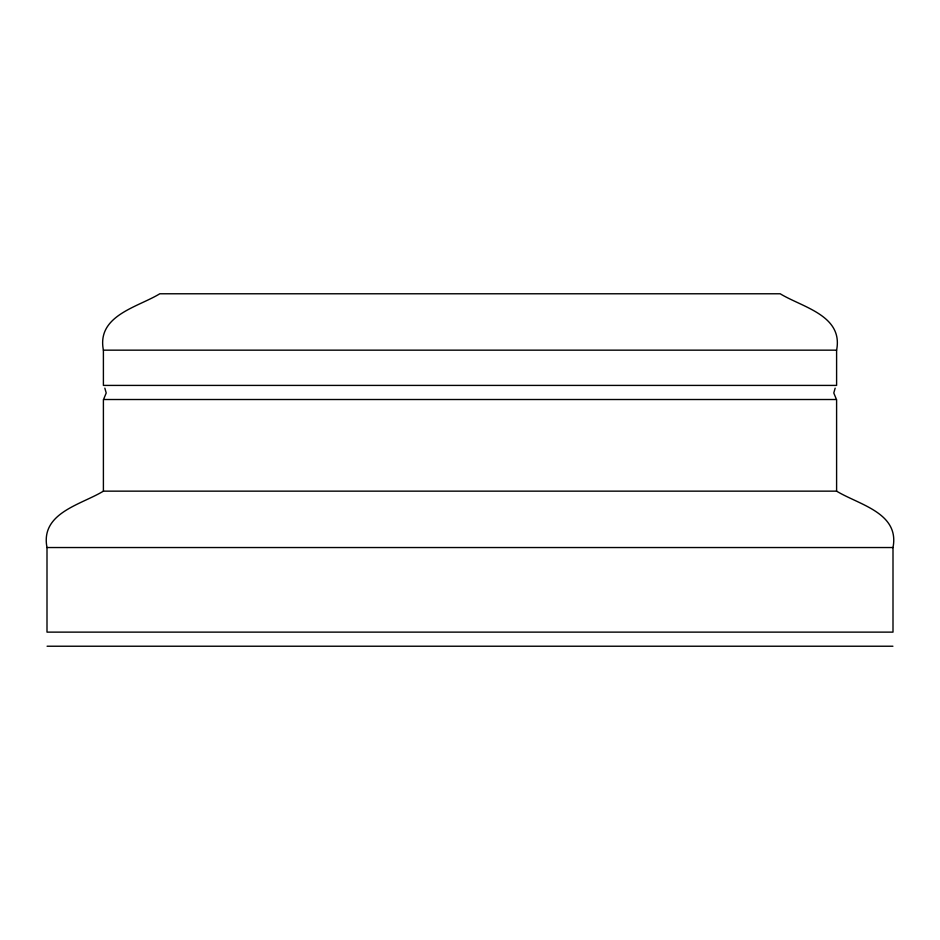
<?xml version="1.0" encoding="UTF-8"?>
<svg xmlns="http://www.w3.org/2000/svg" width="940" height="940" viewBox="0 0 940 940"><rect width="100%" height="100%" fill="white"/><g stroke="black" fill="none" stroke-linecap="round" stroke-linejoin="round"><path stroke-width="1.41" d="M47 547.538C40.162 512.829 81.192 504.71 103.4 491.15L836.6 491.15C858.808 504.71 899.839 512.829 893 547.538L893 632.127L47 632.127L47 547.538L893 547.538M103.4 350.162C96.562 315.452 137.593 307.333 159.8 293.774L780.2 293.774C802.408 307.333 843.439 315.452 836.6 350.162L836.6 385.412L103.4 385.412L103.4 350.162L836.6 350.162M835.155 388.149L833.792 392.99L836.059 398.501M103.941 398.501L106.208 392.99L104.845 388.149M47.082 646.227L892.918 646.227M836.6 491.15L836.6 399.512L103.4 399.512L103.4 491.15"/></g></svg>
